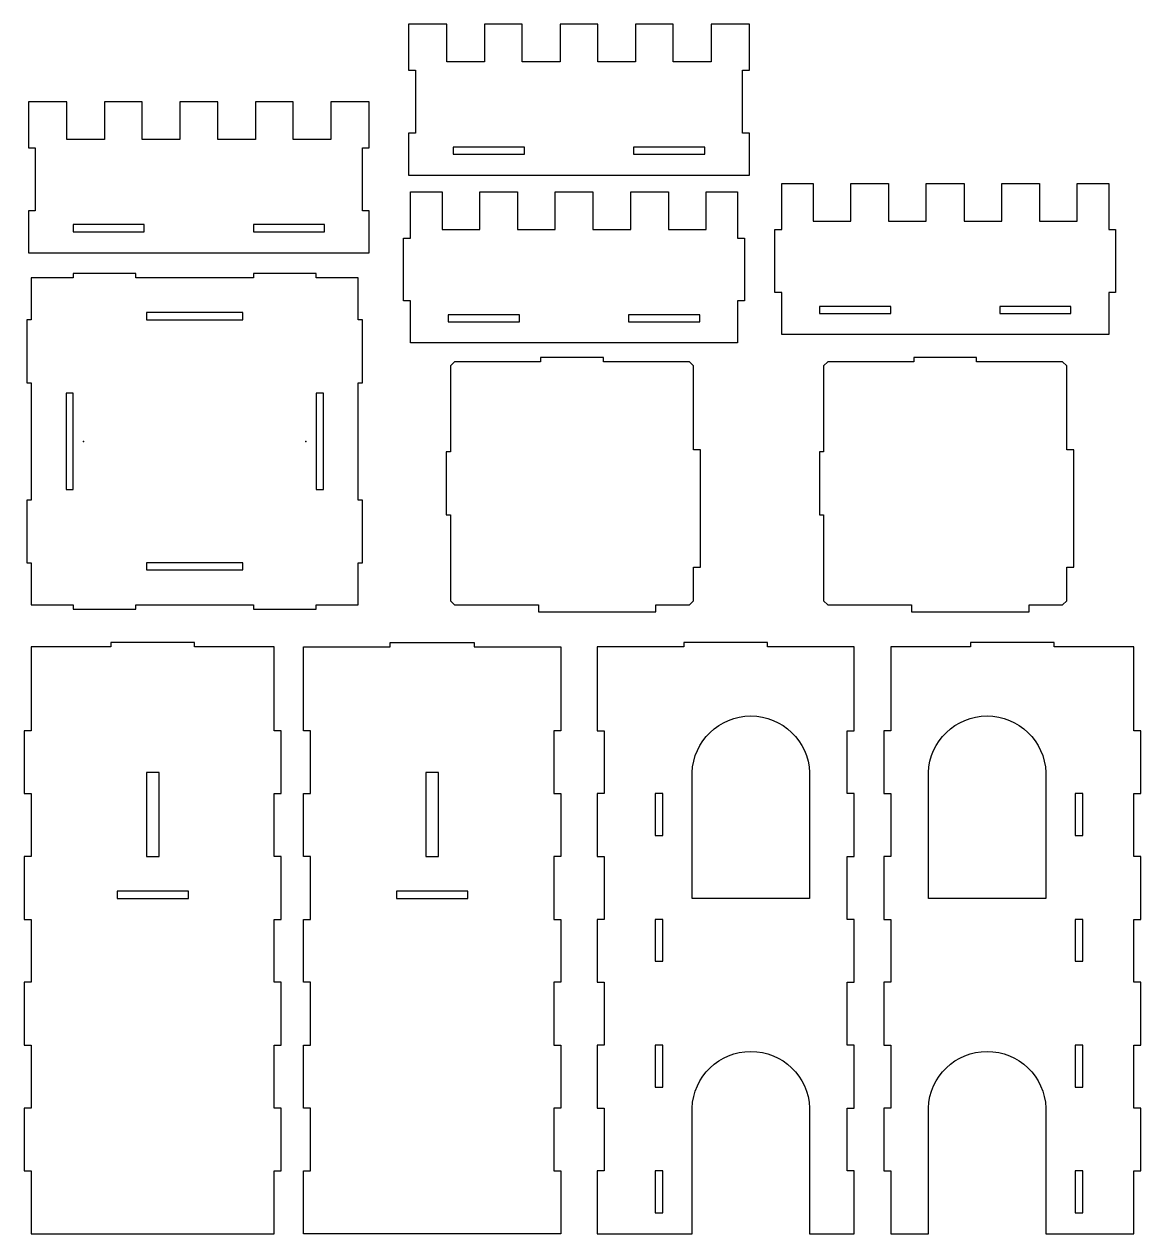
# Model space of a CAD drawing. Header units: millimetres. Extents: x -3 to 529, y 10 to 587.
import ezdxf

# ---------------------------------------------------------------- set-up
doc = ezdxf.new("R2010")
doc.units = ezdxf.units.MM
for name, color, linetype in [('BERCEAU', 70, 'Continuous'), ('FACADES_EXTERIEURES', 70, 'Continuous'), ('FACADES_INTERIEURES', 70, 'Continuous'), ('PLANCHERS', 70, 'Continuous')]:
    doc.layers.add(name, color=color, linetype=linetype)

msp = doc.modelspace()

# ---------------------------------------------------------------- linework, layer by layer
at = {"layer": 'BERCEAU'}
for points in [[(279.3, 515), (339.3, 515), (342.6, 515), (342.6, 525), (342.6, 535), (339.3, 535), (339.3, 565), (342.6, 565), (342.6, 585), (342.6, 587), (339.3, 587), (324.3, 587), (324.3, 569), (306.3, 569), (306.3, 587), (288.3, 587), (288.3, 569), (279.3, 569), (270.3, 569), (270.3, 587), (252.3, 587), (252.3, 569), (243.3, 569), (234.3, 569), (234.3, 587), (216.3, 587), (216.3, 569), (198.3, 569), (198.3, 587), (183.3, 587), (180, 587), (180, 585), (180, 565), (183.3, 565), (183.3, 535), (180, 535), (180, 525), (180, 515), (183.3, 515), (243.3, 515)], [(98, 478), (158, 478), (161.3, 478), (161.3, 488), (161.3, 498), (158, 498), (158, 528), (161.3, 528), (161.3, 548), (161.3, 550), (158, 550), (143, 550), (143, 532), (125, 532), (125, 550), (107, 550), (107, 532), (98, 532), (89, 532), (89, 550), (71, 550), (71, 532), (62, 532), (53, 532), (53, 550), (35, 550), (35, 532), (17, 532), (17, 550), (2, 550), (-1.3, 550), (-1.3, 548), (-1.3, 528), (2, 528), (2, 498), (-1.3, 498), (-1.3, 488), (-1.3, 478), (2, 478), (62, 478)], [(201.3, 525), (235.3, 525), (235.3, 528.4), (201.3, 528.4)], [(287.3, 525), (321.3, 525), (321.3, 528.4), (287.3, 528.4)], [(418, 439), (358, 439), (358, 459), (354.7, 459), (354.7, 479), (354.7, 489), (358, 489), (358, 499), (358, 511), (373, 511), (373, 493), (391, 493), (391, 511), (409, 511), (409, 493), (418, 493), (427, 493), (427, 511), (445, 511), (445, 493), (454, 493), (463, 493), (463, 511), (481, 511), (481, 493), (499, 493), (499, 511), (514, 511), (514, 499), (514, 489), (517.3, 489), (517.3, 479), (517.3, 459), (514, 459), (514, 439), (454, 439)], [(241, 435), (181, 435), (181, 455), (177.7, 455), (177.7, 475), (177.7, 485), (181, 485), (181, 495), (181, 507), (196, 507), (196, 489), (214, 489), (214, 507), (232, 507), (232, 489), (241, 489), (250, 489), (250, 507), (268, 507), (268, 489), (277, 489), (286, 489), (286, 507), (304, 507), (304, 489), (322, 489), (322, 507), (337, 507), (337, 495), (337, 485), (340.3, 485), (340.3, 475), (340.3, 455), (337, 455), (337, 435), (277, 435)], [(20, 488), (54, 488), (54, 491.4), (20, 491.4)], [(106, 488), (140, 488), (140, 491.4), (106, 491.4)], [(50, 308), (50, 310), (60, 310), (96, 310), (106, 310), (106, 308), (136, 308), (136, 310), (156, 310), (156, 330), (158, 330), (158, 360), (156, 360), (156, 370), (156, 406), (156, 416), (158, 416), (158, 446), (156, 446), (156, 466), (136, 466), (136, 468), (106, 468), (106, 466), (96, 466), (60, 466), (50, 466), (50, 468), (20, 468), (20, 466), (0, 466), (0, 446), (-2, 446), (-2, 416), (0, 416), (0, 406), (0, 370), (0, 360), (-2, 360), (-2, 330), (0, 330), (0, 310), (20, 310), (20, 308)], [(376, 449), (410, 449), (410, 452.4), (376, 452.4)], [(462, 449), (496, 449), (496, 452.4), (462, 452.4)], [(55, 446), (101, 446), (101, 449.4), (55, 449.4)], [(199, 445), (233, 445), (233, 448.4), (199, 448.4)], [(285, 445), (319, 445), (319, 448.4), (285, 448.4)], [(16.7, 365), (20.1, 365), (20.1, 411), (16.7, 411)], [(136, 365), (139.4, 365), (139.4, 411), (136, 411)], [(55, 326.7), (101, 326.7), (101, 330.1), (55, 330.1)]]:
    msp.add_lwpolyline(points, close=True, dxfattribs=at)
for p in [(25, 388), (131, 388)]:
    msp.add_point(p, dxfattribs=at)
at = {"layer": 'FACADES_EXTERIEURES'}
for points in [[(75, 10), (98, 10), (110, 10), (113.3, 10), (116, 10), (116, 40), (119.3, 40), (119.3, 70), (116, 70), (116, 100), (119.3, 100), (119.3, 130), (116, 130), (116, 160), (119.3, 160), (119.3, 190), (116, 190), (116, 220), (119.3, 220), (119.3, 250), (116, 250), (116, 290), (113.3, 290), (110, 290), (98, 290), (81.3, 290), (78, 290), (78, 292), (38, 292), (38, 290), (21.3, 290), (18, 290), (6, 290), (3.3, 290), (0, 290), (0, 250), (-3.3, 250), (-3.3, 220), (0, 220), (0, 190), (-3.3, 190), (-3.3, 160), (0, 160), (0, 130), (-3.3, 130), (-3.3, 100), (0, 100), (0, 70), (-3.3, 70), (-3.3, 40), (0, 40), (0, 10), (3.3, 10), (6, 10), (18, 10), (21.3, 10), (41, 10)], [(249.3, 10), (243.3, 10), (231.3, 10), (208.3, 10), (174.3, 10), (151.3, 10), (139.3, 10), (133.3, 10), (130, 10), (130, 40), (133.3, 40), (133.3, 70), (130, 70), (130, 100), (133.3, 100), (133.3, 130), (130, 130), (130, 160), (133.3, 160), (133.3, 190), (130, 190), (130, 220), (133.3, 220), (133.3, 250), (130, 250), (130, 290), (133.3, 290), (139.3, 290), (151.3, 290), (171.3, 290), (171.3, 292), (211.3, 292), (211.3, 290), (231.3, 290), (243.3, 290), (249.3, 290), (252.6, 290), (252.6, 250), (249.3, 250), (249.3, 220), (252.6, 220), (252.6, 190), (249.3, 190), (249.3, 160), (252.6, 160), (252.6, 130), (249.3, 130), (249.3, 100), (252.6, 100), (252.6, 70), (249.3, 70), (249.3, 40), (252.6, 40), (252.6, 10)], [(55, 190), (61, 190), (61, 230), (55, 230)], [(188.3, 190), (194.3, 190), (194.3, 230), (188.3, 230)], [(41, 170), (75, 170), (75, 173.4), (41, 173.4)], [(174.3, 170), (208.3, 170), (208.3, 173.4), (174.3, 173.4)]]:
    msp.add_lwpolyline(points, close=True, dxfattribs=at)
at = {"layer": 'FACADES_INTERIEURES'}
for points in [[(371.3, 10), (383.3, 10), (389.3, 10), (392.6, 10), (392.6, 40), (389.3, 40), (389.3, 70), (392.6, 70), (392.6, 100), (389.3, 100), (389.3, 130), (392.6, 130), (392.6, 160), (389.3, 160), (389.3, 190), (392.6, 190), (392.6, 220), (389.3, 220), (389.3, 250), (392.6, 250), (392.6, 290), (389.3, 290), (383.3, 290), (371.3, 290), (351.3, 290), (351.3, 292), (311.3, 292), (311.3, 290), (291.3, 290), (279.3, 290), (273.3, 290), (270, 290), (270, 250), (273.3, 250), (273.3, 220), (270, 220), (270, 190), (273.3, 190), (273.3, 160), (270, 160), (270, 130), (273.3, 130), (273.3, 100), (270, 100), (270, 70), (273.3, 70), (273.3, 40), (270, 40), (270, 10), (273.3, 10), (279.3, 10), (291.3, 10), (315.3, 10), (315.3, 70, -0.964923), (371.3, 70)], [(428, 10), (428, 70, -0.964923), (484, 70), (484, 10), (508, 10), (520, 10), (523.3, 10), (526, 10), (526, 40), (529.3, 40), (529.3, 70), (526, 70), (526, 100), (529.3, 100), (529.3, 130), (526, 130), (526, 160), (529.3, 160), (529.3, 190), (526, 190), (526, 220), (529.3, 220), (529.3, 250), (526, 250), (526, 290), (523.3, 290), (520, 290), (508, 290), (491.3, 290), (488, 290), (488, 292), (448, 292), (448, 290), (431.3, 290), (428, 290), (416, 290), (413.3, 290), (410, 290), (410, 250), (406.7, 250), (406.7, 220), (410, 220), (410, 190), (406.7, 190), (406.7, 160), (410, 160), (410, 130), (406.7, 130), (406.7, 100), (410, 100), (410, 70), (406.7, 70), (406.7, 40), (410, 40), (410, 10), (413.3, 10), (416, 10)], [(315.3, 170), (315.3, 230, -0.964923), (371.3, 230), (371.3, 170)], [(428, 170), (428, 230, -0.964923), (484, 230), (484, 170)]]:
    msp.add_lwpolyline(points, format="xyb", close=True, dxfattribs=at)
for points in [[(297.7, 200), (301.3, 200), (301.3, 220), (297.7, 220)], [(498, 200), (501.6, 200), (501.6, 220), (498, 220)], [(297.7, 140), (301.3, 140), (301.3, 160), (297.7, 160)], [(498, 140), (501.6, 140), (501.6, 160), (498, 160)], [(297.7, 80), (301.3, 80), (301.3, 100), (297.7, 100)], [(498, 80), (501.6, 80), (501.6, 100), (498, 100)], [(297.7, 20), (301.3, 20), (301.3, 40), (297.7, 40)], [(498, 20), (501.6, 20), (501.6, 40), (498, 40)]]:
    msp.add_lwpolyline(points, close=True, dxfattribs=at)
at = {"layer": 'PLANCHERS'}
for points in [[(198, 353), (200, 353), (200, 322), (200, 312), (202, 310), (216, 310), (242, 310), (242, 306.7), (298, 306.7), (298, 310), (308, 310), (314, 310), (316, 312), (316, 318), (316, 328), (319.3, 328), (319.3, 384), (316, 384), (316, 410), (316, 424), (314, 426), (304, 426), (273, 426), (273, 428), (243, 428), (243, 426), (212, 426), (202, 426), (200, 424), (200, 414), (200, 383), (198, 383)], [(376, 353), (378, 353), (378, 322), (378, 312), (380, 310), (394, 310), (420, 310), (420, 306.7), (476, 306.7), (476, 310), (486, 310), (492, 310), (494, 312), (494, 318), (494, 328), (497.3, 328), (497.3, 384), (494, 384), (494, 410), (494, 424), (492, 426), (482, 426), (451, 426), (451, 428), (421, 428), (421, 426), (390, 426), (380, 426), (378, 424), (378, 414), (378, 383), (376, 383)]]:
    msp.add_lwpolyline(points, close=True, dxfattribs=at)

doc.saveas('drawing.dxf')
